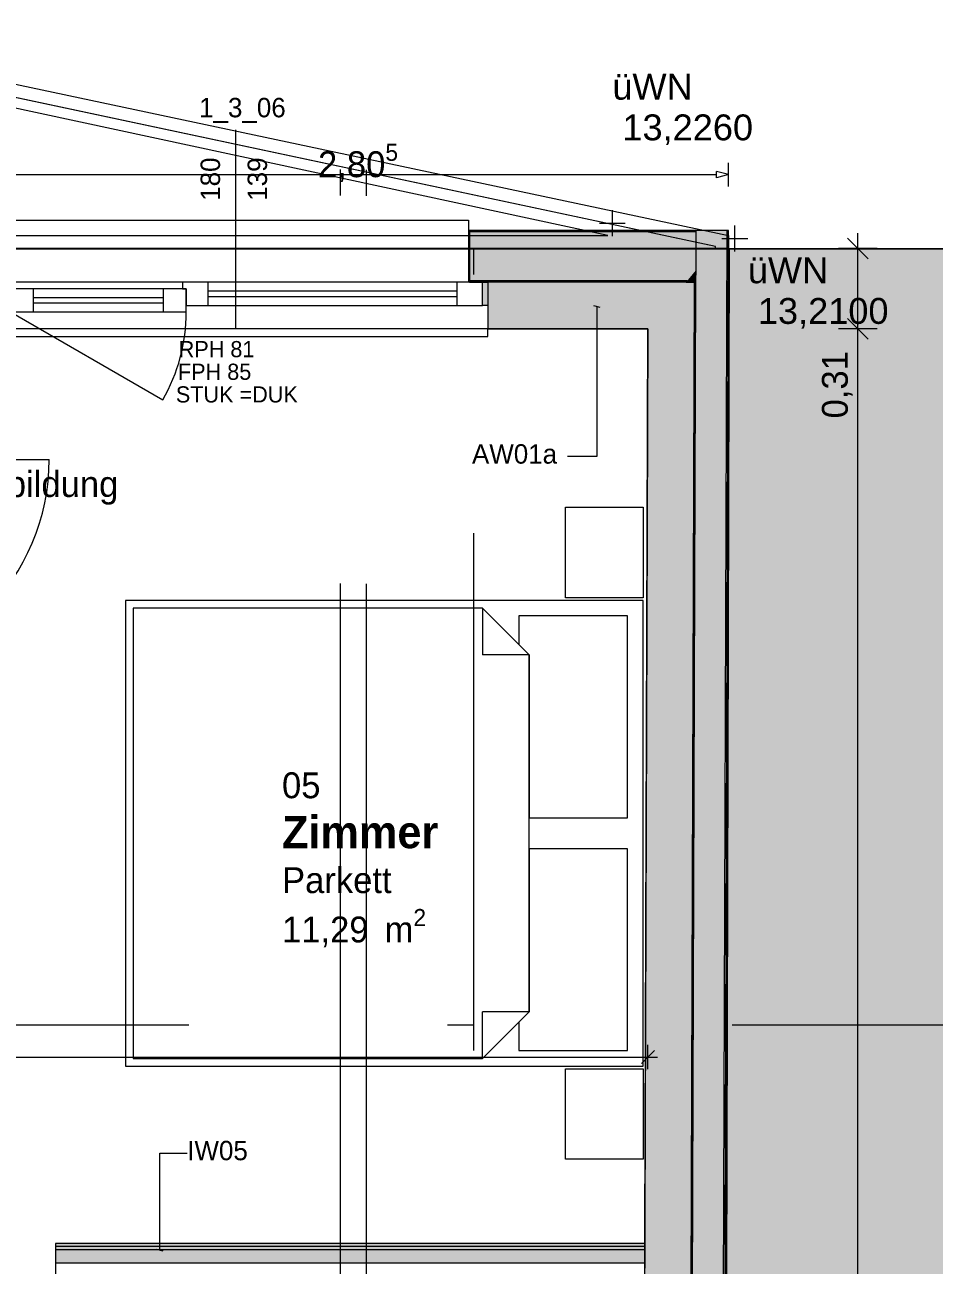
# Model space of a CAD drawing. Header units: metres. Extents: x -4 to 206, y -18 to 45.
# Drawn here: x 16.266 to 19.78, y -3.929 to 0.865 of the extents above; entities that cross this region are included whole.
import ezdxf

# ---------------------------------------------------------------- set-up
doc = ezdxf.new("R2010")
doc.units = ezdxf.units.M
doc.header["$MEASUREMENT"] = 0
for name, pattern in [('Achse', [0.004, 0.002, -0.001, 0, -0.001]), ('Baufluchtlinie', [0.013, 0.008, -0.005]), ('Schnittlinie', [0.006, 0.003, -0.0015, 0, -0.0015]), ('Strichlinie eng', [0.002, 0.0015, -0.0005])]:
    doc.linetypes.add(name, pattern=pattern)
for name, color, linetype in [('3._3.Stock PP STG1_1_000 Achsraster', 7, 'Continuous'), ('3._3.Stock PP STG1_1_110 Wand Aussen', 7, 'Continuous'), ('3._3.Stock PP STG1_1_130 Wand Innen', 7, 'Continuous'), ('3._3.Stock PP STG1_1_165 Fassadengestaltung Bänder', 7, 'Continuous'), ('3._3.Stock PP STG1_1_210 Decke', 7, 'Continuous'), ('3._3.Stock PP STG1_1_220 Bodenaufbau', 7, 'Continuous'), ('3._3.Stock PP STG1_1_510 Möblierung', 7, 'Continuous'), ('3._3.Stock PP STG1_1_725 Nachbarbebauung', 7, 'Continuous'), ('3._3.Stock PP STG1_1_810 Raum', 7, 'Continuous'), ('3._3.Stock PP STG1_1_851 Marker Schnitt', 7, 'Continuous'), ('3._3.Stock PP STG1_1_910 Allgemein Lageplan Höhen', 7, 'Continuous'), ('3._3.Stock PP STG1_1_915 Allgemein Beschriftung.x', 7, 'Continuous'), ('3._3.Stock PP STG1_1_950 Polierplan Bemaßung', 7, 'Continuous'), ('3._3.Stock PP STG1_1_955 Polierplan Beschriftung', 7, 'Continuous'), ('3._3.Stock PP STG1_1_970 Brandschutz', 7, 'Continuous'), ('3._3.Stock PP STG1_1_Neubau_840 Baulinien', 7, 'Continuous')]:
    doc.layers.add(name, color=color, linetype=linetype)
doc.styles.add('ERSTELLTER_STIL_1', font='arial.ttf')
doc.styles.add('ERSTELLTER_STIL_2', font='')
doc.styles.add('ERSTELLTER_STIL_6', font='')
doc.styles.get('ERSTELLTER_STIL_2').set_extended_font_data('Eurostile')
doc.styles.get('ERSTELLTER_STIL_6').set_extended_font_data('Eurostile', bold=True)
doc.linetypes.add('Grenze Grundstück', pattern='A,0,[1,415_260415_PP_VA_1_6 3 St1.Shx,S=0.00031746,R=0,X=0,Y=0],-0.04,0', length=0.04)

msp = doc.modelspace()

# ---------------------------------------------------------------- hatches: boundary and pattern name
at = {"layer": '3._3.Stock PP STG1_1_110 Wand Aussen', "linetype": 'Continuous', "lineweight": 13, "true_color": 0xff6400}
for points in [[(18.8602, 0.065), (17.985, 0.065), (17.985, 0), (18.86, 0)], [(18.9298, -15.0639), (18.9802, 0.0639), (18.8598, -0.0832), (18.8103, -14.9168)], [(18.86, 0), (18.9279, 0), (18.9802, 0.0639), (18.9802, 0.065), (18.8602, 0.065)], [(18.8602, 0.065), (18.9802, 0.065), (18.9803, 0.07), (18.8603, 0.07)], [(17.985, -0.125), (18.8255, -0.125), (18.8598, -0.0832), (18.86, 0), (17.985, 0)], [(18.8598, -0.0832), (18.9279, 0), (18.86, 0)], [(18.8546, -0.125), (18.8547, -0.0894), (18.8255, -0.125)], [(18.8596, -0.125), (18.8598, -0.0832), (18.8547, -0.0894), (18.8546, -0.125)], [(18.035, -0.13), (18.035, -0.22), (18.055, -0.22), (18.055, -0.13)]]:
    msp.add_hatch(color=30, dxfattribs=at).paths.add_polyline_path(points)
at = {"layer": '3._3.Stock PP STG1_1_110 Wand Aussen', "linetype": 'Continuous', "lineweight": 0, "true_color": 0x373737}
for points in [[(17.985, -0.13), (18.8214, -0.13), (18.8255, -0.125), (17.985, -0.125)], [(18.8546, -0.13), (18.8055, -14.87), (18.8105, -14.87), (18.8596, -0.13)], [(18.8255, -0.125), (18.8214, -0.13), (18.8546, -0.13), (18.8546, -0.125)], [(18.8546, -0.125), (18.8546, -0.13), (18.8596, -0.13), (18.8596, -0.125)]]:
    msp.add_hatch(color=250, dxfattribs=at).paths.add_polyline_path(points)
at = {"layer": '3._3.Stock PP STG1_1_110 Wand Aussen', "linetype": 'Continuous', "lineweight": 13, "true_color": 0x3f7f02}
for points in [[(18.055, -0.13), (18.055, -0.22), (18.055, -0.31), (18.674, -0.31), (18.6746, -0.13)], [(18.674, -0.31), (18.8214, -0.13), (18.6746, -0.13)], [(18.674, -0.31), (18.854, -0.31), (18.8546, -0.13), (18.8214, -0.13)], [(18.6261, -14.69), (18.8061, -14.69), (18.854, -0.31), (18.674, -0.31)]]:
    msp.add_hatch(color=76, dxfattribs=at).paths.add_polyline_path(points)
at = {"layer": '3._3.Stock PP STG1_1_130 Wand Innen', "linetype": 'Continuous', "lineweight": 13, "true_color": 0xfb02fe}
for points in [[(18.6622, -3.845), (16.385, -3.845), (16.385, -3.8575), (18.6622, -3.8575)], [(18.6622, -3.8575), (16.385, -3.8575), (16.385, -3.87), (18.6621, -3.87)]]:
    msp.add_hatch(color=6, dxfattribs=at).paths.add_polyline_path(points)
at = {"layer": '3._3.Stock PP STG1_1_130 Wand Innen', "linetype": 'Continuous', "lineweight": 13, "true_color": 0xffaa00}
msp.add_hatch(color=40, dxfattribs=at).paths.add_polyline_path([(18.6621, -3.87), (16.385, -3.87), (16.385, -3.92), (18.662, -3.92)])
at = {"layer": '3._3.Stock PP STG1_1_725 Nachbarbebauung', "linetype": 'Continuous', "lineweight": 0, "true_color": 0x1f1f1f}
msp.add_hatch(color=250, dxfattribs=at).paths.add_polyline_path([(18.9876, -0.0005), (18.958, -11.4452), (23.9775, -11.4875), (23.9775, -0.0046)])

# ---------------------------------------------------------------- linework, layer by layer
at = {"layer": '3._3.Stock PP STG1_1_000 Achsraster', "color": 5, "linetype": 'Achse', "lineweight": 0, "ltscale": 1000}
for p, q in [((18, 3), (18, -18)), ((-1.5, 0), (21, 0)), ((-1.5, -3), (21, -3))]:
    msp.add_line(p, q, dxfattribs=at)
at = {"layer": '3._3.Stock PP STG1_1_110 Wand Aussen', "color": 7, "linetype": 'Continuous', "lineweight": 13, "ltscale": 1000}
for p, q in [((17.08, 0.4591), (17.08, -0.31)), ((16.18, 0.11), (17.98, 0.11)), ((17.98, 0.11), (17.98, 0.07)), ((17.98, 0.07), (17.98, 0.065)), ((17.985, 0.07), (17.98, 0.07)), ((17.98, 0.07), (17.98, 0.065)), ((17.98, 0.065), (17.98, 0)), ((17.98, 0.065), (17.98, 0)), ((18.8602, 0.065), (17.985, 0.065)), ((17.985, 0.065), (17.985, -0.13)), ((18.86, 0), (18.8602, 0.065)), ((18.86, 0), (18.8602, 0.065)), ((18.8602, 0.065), (18.8603, 0.07)), ((18.8602, 0.065), (18.8603, 0.07)), ((18.9298, -15.0639), (18.9802, 0.0639)), ((18.9802, 0.065), (18.9803, 0.07)), ((18.9802, 0.0639), (18.9802, 0.065)), ((17.98, 0), (17.98, -0.125)), ((17.98, 0), (17.98, -0.125)), ((18.8598, -0.0832), (18.86, 0)), ((18.8598, -0.0832), (18.86, 0)), ((18.8596, -0.125), (18.8598, -0.0832)), ((18.8596, -0.125), (18.8598, -0.0832)), ((16.875, -0.13), (16.225, -0.13)), ((16.925, -0.13), (16.875, -0.13)), ((16.875, -0.13), (16.875, -0.155)), ((16.975, -0.13), (16.925, -0.13)), ((17.935, -0.13), (16.975, -0.13)), ((16.975, -0.22), (16.975, -0.13)), ((18.035, -0.13), (17.935, -0.13)), ((17.935, -0.13), (17.935, -0.22)), ((17.98, -0.125), (17.98, -0.13)), ((17.98, -0.125), (17.98, -0.13)), ((17.985, -0.13), (17.98, -0.13)), ((17.985, -0.13), (17.98, -0.13)), ((17.985, -0.13), (17.98, -0.13)), ((18.8255, -0.125), (17.985, -0.125)), ((17.985, -0.13), (18.055, -0.13)), ((17.985, -0.13), (18.055, -0.13)), ((17.985, -0.13), (18.055, -0.13)), ((18.035, -0.22), (18.035, -0.13)), ((18.8105, -14.87), (18.8596, -0.13)), ((18.8255, -0.125), (18.8546, -0.125)), ((18.8546, -0.125), (18.8596, -0.125)), ((18.8546, -0.125), (18.8596, -0.125)), ((18.8596, -0.13), (18.8596, -0.125)), ((16.3, -0.155), (16.21, -0.155)), ((16.8, -0.155), (16.3, -0.155)), ((16.3, -0.245), (16.3, -0.155)), ((16.8, -0.19), (16.3, -0.19)), ((16.8, -0.155), (16.8, -0.245)), ((16.89, -0.155), (16.8, -0.155)), ((16.875, -0.155), (16.89, -0.155)), ((16.89, -0.155), (16.89, -0.22)), ((16.89, -0.245), (16.89, -0.155)), ((17.935, -0.165), (16.975, -0.165)), ((16.975, -0.185), (17.935, -0.185)), ((16.3, -0.21), (16.8, -0.21)), ((16.89, -0.22), (16.925, -0.22)), ((16.925, -0.22), (16.975, -0.22)), ((16.975, -0.22), (17.935, -0.22)), ((17.935, -0.22), (18.035, -0.22)), ((16.21, -0.245), (16.3, -0.245)), ((16.3, -0.245), (16.8, -0.245)), ((16.8, -0.245), (16.89, -0.245)), ((18.055, -0.34), (18.055, -0.31)), ((16.105, -0.34), (18.055, -0.34))]:
    msp.add_line(p, q, dxfattribs=at)
at = {"layer": '3._3.Stock PP STG1_1_110 Wand Aussen', "color": 1, "linetype": 'Baufluchtlinie', "lineweight": 0, "ltscale": 1000}
msp.add_line((18.86, 0), (17.985, 0), dxfattribs=at)
at = {"layer": '3._3.Stock PP STG1_1_110 Wand Aussen', "color": 7, "linetype": 'Continuous', "lineweight": 18, "ltscale": 1000}
for p, q in [((18.6746, -0.13), (18.055, -0.13)), ((18.055, -0.13), (18.055, -0.22)), ((18.055, -0.13), (18.055, -0.22)), ((18.055, -0.13), (18.055, -0.22)), ((18.8214, -0.13), (18.6746, -0.13)), ((18.8214, -0.13), (18.6746, -0.13)), ((18.8214, -0.13), (18.8546, -0.13)), ((18.8214, -0.13), (18.8546, -0.13)), ((18.854, -0.31), (18.8546, -0.13)), ((18.055, -0.22), (18.055, -0.31)), ((18.055, -0.22), (18.055, -0.31)), ((18.8061, -14.69), (18.854, -0.31))]:
    msp.add_line(p, q, dxfattribs=at)
at = {"layer": '3._3.Stock PP STG1_1_110 Wand Aussen', "color": 8, "linetype": 'Strichlinie eng', "lineweight": 0, "ltscale": 1000}
msp.add_line((16.21, -0.245), (16.7989, -0.585), dxfattribs=at)
at = {"layer": '3._3.Stock PP STG1_1_110 Wand Aussen', "color": 7, "linetype": 'Continuous', "lineweight": 13, "ltscale": 1000, "flags": 128}
for points in [[(18.8603, 0.07), (17.985, 0.07)], [(18.9803, 0.07), (18.8603, 0.07)], [(18.9348, -15.07), (18.9853, 0.07)], [(18.9853, 0.07), (18.9803, 0.07)]]:
    msp.add_lwpolyline(points, dxfattribs=at)
msp.add_lwpolyline([(18.035, -0.13), (18.055, -0.13), (18.055, -0.22), (18.035, -0.22)], close=True, dxfattribs=at)
at = {"layer": '3._3.Stock PP STG1_1_110 Wand Aussen', "color": 7, "linetype": 'Continuous', "lineweight": 18, "ltscale": 1000, "flags": 128}
for points in [[(18.055, -0.31), (18.674, -0.31)], [(18.674, -0.31), (18.6549, -6.045)]]:
    msp.add_lwpolyline(points, dxfattribs=at)
at = {"layer": '3._3.Stock PP STG1_1_110 Wand Aussen', "color": 8, "linetype": 'Strichlinie eng', "lineweight": 0, "ltscale": 1000}
msp.add_arc((16.21, -0.245), 0.68, 330, 0, dxfattribs=at)
at = {"layer": '3._3.Stock PP STG1_1_130 Wand Innen', "color": 7, "linetype": 'Continuous', "lineweight": 13, "ltscale": 1000}
msp.add_line((15.53, -0.815), (16.36, -0.815), dxfattribs=at)
at = {"layer": '3._3.Stock PP STG1_1_130 Wand Innen', "color": 7, "linetype": 'Continuous', "lineweight": 18, "ltscale": 1000}
for p, q in [((18.6622, -3.8575), (16.385, -3.8575)), ((18.6621, -3.87), (16.385, -3.87)), ((16.385, -3.92), (18.662, -3.92))]:
    msp.add_line(p, q, dxfattribs=at)
at = {"layer": '3._3.Stock PP STG1_1_130 Wand Innen', "color": 7, "linetype": 'Continuous', "lineweight": 18, "ltscale": 1000, "flags": 128}
for points in [[(18.6622, -3.845), (16.385, -3.845)], [(16.385, -3.845), (16.385, -3.97)], [(18.6618, -3.97), (18.6622, -3.845)]]:
    msp.add_lwpolyline(points, dxfattribs=at)
at = {"layer": '3._3.Stock PP STG1_1_130 Wand Innen', "color": 7, "linetype": 'Continuous', "lineweight": 13, "ltscale": 1000}
msp.add_arc((15.53, -0.815), 0.83, 270, 0, dxfattribs=at)
at = {"layer": '3._3.Stock PP STG1_1_165 Fassadengestaltung Bänder', "color": 7, "linetype": 'Continuous', "lineweight": 13, "ltscale": 1000, "flags": 128}
for points in [[(0, 0.0021), (0, 0.0648), (3.705, 0.85), (5.89, 0.85), (13.09, 0.85), (15.2147, 0.85), (18.985, 0.051), (18.985, 0), (18.935, 0), (18.935, 0.0074), (15.21, 0.8), (3.7103, 0.8)], [(15.98, 0.6362), (15.98, 0), (18.935, 0), (18.935, 0.0074)], [(16.03, 0.05), (18.5194, 0.05), (16.03, 0.5846)]]:
    msp.add_lwpolyline(points, close=True, dxfattribs=at)
at = {"layer": '3._3.Stock PP STG1_1_165 Fassadengestaltung Bänder', "color": 7, "linetype": 'Continuous', "lineweight": 18, "ltscale": 1000, "flags": 128}
for points in [[(14.17, 0.85), (15.2152, 0.85), (18.985, 0.0511)], [(18.5194, 0.05), (16.03, 0.5846)], [(16.03, 0.05), (18.5194, 0.05)], [(18.985, 0.0511), (18.985, 0)], [(18.985, 0), (15.98, 0)]]:
    msp.add_lwpolyline(points, dxfattribs=at)
at = {"layer": '3._3.Stock PP STG1_1_210 Decke', "color": 7, "linetype": 'Continuous', "lineweight": 13, "ltscale": 1000, "true_color": 0xf4f4f4, "flags": 128}
msp.add_lwpolyline([(3.625, -0.13), (0.1305, -0.13), (0.1845, -14.87), (5.505, -14.87), (5.505, -15.84), (13.475, -15.84), (13.475, -14.87), (18.8055, -14.87), (18.8546, -0.13), (15.325, -0.13), (15.325, -0.53), (12.96, -0.53), (12.96, 0.67), (6.02, 0.67), (6.02, -0.53), (3.625, -0.53)], close=True, dxfattribs=at)
msp.add_lwpolyline([(3.625, -0.13), (0.1305, -0.13), (0.1845, -14.87), (5.505, -14.87), (5.505, -15.84), (13.475, -15.84), (13.475, -14.87), (18.8055, -14.87), (18.8546, -0.13), (15.325, -0.13), (15.325, -0.53), (12.96, -0.53), (12.96, 0.67), (6.02, 0.67), (6.02, -0.53), (3.625, -0.53)], close=True, dxfattribs=at)
msp.add_lwpolyline([(3.625, -0.13), (0.1305, -0.13), (0.1845, -14.87), (5.505, -14.87), (5.505, -15.84), (13.475, -15.84), (13.475, -14.87), (18.8055, -14.87), (18.8546, -0.13), (15.325, -0.13), (15.325, -0.53), (12.96, -0.53), (12.96, 0.67), (6.02, 0.67), (6.02, -0.53), (3.625, -0.53)], close=True, dxfattribs=at)
at = {"layer": '3._3.Stock PP STG1_1_220 Bodenaufbau', "color": 7, "linetype": 'Continuous', "lineweight": 13, "ltscale": 1000, "true_color": 0xf4f4f4, "flags": 128}
msp.add_lwpolyline([(3.445, -0.31), (0.3111, -0.31), (0.3639, -14.69), (5.685, -14.69), (5.685, -15.66), (13.295, -15.66), (13.295, -14.69), (18.6261, -14.69), (18.674, -0.31), (15.505, -0.31), (15.505, -0.71), (12.78, -0.71), (12.78, 0.49), (6.2, 0.49), (6.2, -0.71), (3.445, -0.71)], close=True, dxfattribs=at)
at = {"layer": '3._3.Stock PP STG1_1_510 Möblierung', "color": 8, "linetype": 'Continuous', "lineweight": 13, "ltscale": 1000, "true_color": 0x7e7f7f}
for p, q in [((18.355, -1.35), (18.355, -1)), ((18.355, -1), (18.655, -1)), ((18.655, -1), (18.655, -1.35)), ((16.655, -1.36), (16.655, -3.16)), ((18.655, -1.36), (16.655, -1.36)), ((18.035, -1.39), (16.685, -1.39)), ((16.685, -1.39), (16.685, -2.26)), ((18.215, -1.57), (18.035, -1.39)), ((18.035, -1.39), (18.035, -1.57)), ((18.655, -1.35), (18.355, -1.35)), ((18.655, -3.16), (18.655, -1.36)), ((18.215, -1.57), (18.035, -1.57)), ((18.215, -2.26), (18.215, -1.57)), ((16.685, -2.26), (16.685, -3.13)), ((18.215, -2.95), (18.215, -2.26)), ((18.035, -3.13), (18.215, -2.95)), ((18.035, -3.13), (18.035, -2.95)), ((18.215, -2.95), (18.035, -2.95)), ((16.655, -3.16), (18.655, -3.16)), ((16.685, -3.13), (18.035, -3.13)), ((18.355, -3.52), (18.355, -3.17)), ((18.355, -3.17), (18.655, -3.17)), ((18.655, -3.17), (18.655, -3.52)), ((18.655, -3.52), (18.355, -3.52))]:
    msp.add_line(p, q, dxfattribs=at)
at = {"layer": '3._3.Stock PP STG1_1_510 Möblierung', "color": 8, "linetype": 'Continuous', "lineweight": 13, "ltscale": 1000, "true_color": 0x7e7f7f, "flags": 128}
for points in [[(18.215, -2.2), (18.595, -2.2), (18.595, -1.42), (18.175, -1.42), (18.175, -1.53), (18.215, -1.57)], [(18.215, -2.95), (18.175, -2.99), (18.175, -3.1), (18.595, -3.1), (18.595, -2.32), (18.215, -2.32)]]:
    msp.add_lwpolyline(points, close=True, dxfattribs=at)
at = {"layer": '3._3.Stock PP STG1_1_725 Nachbarbebauung', "color": 8, "linetype": 'Continuous', "lineweight": 13, "ltscale": 1000, "flags": 128}
msp.add_lwpolyline([(23.9775, -0.0046), (18.9876, -0.0005), (18.958, -11.4452), (23.9775, -11.4875)], dxfattribs=at)
at = {"layer": '3._3.Stock PP STG1_1_851 Marker Schnitt', "color": 7, "linetype": 'Schnittlinie', "lineweight": 13, "ltscale": 1000}
for p, q in [((17.4851, 4.805), (17.4851, -18)), ((17.5851, 4.8037), (17.5851, -18))]:
    msp.add_line(p, q, dxfattribs=at)
at = {"layer": '3._3.Stock PP STG1_1_910 Allgemein Lageplan Höhen', "color": 7, "linetype": 'Continuous', "lineweight": 13, "ltscale": 1000}
for p, q in [((18.5365, 0.0484), (18.5365, 0.1484)), ((18.4865, 0.0984), (18.5865, 0.0984)), ((19.0101, -0.0111), (19.0101, 0.0889)), ((18.9601, 0.0389), (19.0601, 0.0389))]:
    msp.add_line(p, q, dxfattribs=at)
at = {"layer": '3._3.Stock PP STG1_1_915 Allgemein Beschriftung.x', "color": 7, "linetype": 'Continuous', "lineweight": 13, "ltscale": 1000}
for p, q in [((18.4896, -0.2274), (18.4646, -0.2207)), ((18.4771, -0.2241), (18.4771, -0.8037)), ((18.4771, -0.8037), (18.3628, -0.8037)), ((16.7873, -3.87), (16.7873, -3.496)), ((16.7873, -3.496), (16.8937, -3.496)), ((16.7748, -3.8667), (16.7998, -3.8733))]:
    msp.add_line(p, q, dxfattribs=at)
at = {"layer": '3._3.Stock PP STG1_1_950 Polierplan Bemaßung', "color": 7, "linetype": 'Continuous', "lineweight": 13, "ltscale": 1000}
for p, q in [((19.485, 0), (19.485, 0.06)), ((19.525, -0.04), (19.445, 0.04)), ((19.56, 0), (19.41, 0)), ((19.485, -0.31), (19.485, 0)), ((19.445, -0.27), (19.525, -0.35)), ((19.56, -0.31), (19.41, -0.31)), ((19.485, -14.69), (19.485, -0.31)), ((18.649, -3.1499), (18.699, -3.0999)), ((18.674, -3.1718), (18.674, -3.078)), ((13.635, -3.1249), (18.674, -3.1249)), ((18.674, -3.1249), (18.7115, -3.1249))]:
    msp.add_line(p, q, dxfattribs=at)
at = {"layer": '3._3.Stock PP STG1_1_970 Brandschutz', "color": 16, "linetype": 'Continuous', "lineweight": 13, "ltscale": 1000, "true_color": 0x7e0000}
for p, q in [((18.9386, 0.2732), (18.9386, 0.2982)), ((18.9853, 0.2857), (18.9386, 0.2982)), ((18.9853, 0.2404), (18.9853, 0.331)), ((16.2267, 0.2857), (18.9386, 0.2857)), ((18.9853, 0.2857), (18.9386, 0.2732))]:
    msp.add_line(p, q, dxfattribs=at)
at = {"layer": '3._3.Stock PP STG1_1_Neubau_840 Baulinien', "color": 1, "linetype": 'Continuous', "lineweight": 25, "ltscale": 1000, "true_color": 0xfb0106, "flags": 128}
msp.add_lwpolyline([(-3.7725, 0.0214), (0, 0), (18.985, 0), (23.9775, -0.0042)], dxfattribs=at)
at = {"layer": '3._3.Stock PP STG1_1_Neubau_840 Baulinien', "color": 76, "linetype": 'Grenze Grundstück', "lineweight": 13, "ltscale": 1000, "true_color": 0x3f7f02, "flags": 128}
msp.add_lwpolyline([(0.0591, -18), (0.0564, -12.2031), (0, -0.0002), (18.985, -0.0012), (18.958, -11.4452), (18.914, -18)], dxfattribs=at)

# ---------------------------------------------------------------- texts
at = {"layer": '3._3.Stock PP STG1_1_110 Wand Aussen', "color": 7, "linetype": 'Continuous', "lineweight": 13, "attachment_point": 9, "style": 'ERSTELLTER_STIL_2'}
for s, insert, char_height in [('\\A1;{\\pqr;\\pt0;\\fEurostile|b0|i0|c0|p0;\\W1.000000;1_3_06}', (17.2742, 0.4857), 0.075), ('\\A1;{\\pqr;\\pt0;\\fEurostile|b0|i0|c0|p0;\\W1.000000;RPH 81}', (17.1533, -0.4208), 0.0625), ('\\A1;{\\pqr;\\pt0;\\fEurostile|b0|i0|c0|p0;\\W1.000000;FPH 85}', (17.1411, -0.5083), 0.0625), ('\\A1;{\\pqr;\\pt0;\\fEurostile|b0|i0|c0|p0;\\W1.000000;STUK =DUK}', (17.321, -0.5958), 0.0625)]:
    msp.add_mtext(s, dxfattribs=dict(at, insert=insert, char_height=char_height))
at = {"layer": '3._3.Stock PP STG1_1_110 Wand Aussen', "color": 7, "linetype": 'Continuous', "lineweight": 13, "char_height": 0.075, "attachment_point": 9, "rotation": 90, "style": 'ERSTELLTER_STIL_2'}
for s, insert in [('\\A1;{\\pqr;\\pt0;\\fEurostile|b0|i0|c0|p0;\\W1.000000;180}', (17.0214, 0.352)), ('\\A1;{\\pqr;\\pt0;\\fEurostile|b0|i0|c0|p0;\\W1.000000;139}', (17.203, 0.352))]:
    msp.add_mtext(s, dxfattribs=dict(at, insert=insert))
at = {"layer": '3._3.Stock PP STG1_1_810 Raum', "color": 7, "linetype": 'Continuous', "lineweight": 13, "attachment_point": 1}
for s, insert, char_height, style in [('\\A1;{\\pql;\\pt0;\\fEurostile|b0|i0|c0|p0;\\W1.000000;05}', (17.2599, -2.0244), 0.1, 'ERSTELLTER_STIL_2'), ('\\A1;{\\pql;\\pt0;\\fEurostile|b1|i0|c0|p0;\\W1.000000;Zimmer}', (17.2599, -2.1926), 0.125, 'ERSTELLTER_STIL_6'), ('\\A1;{\\pql;\\pt0;\\fEurostile|b0|i0|c0|p0;\\W1.000000;Parkett}', (17.2599, -2.391), 0.1, 'ERSTELLTER_STIL_2'), ('\\A1;{\\pql;\\pt0,0.05;\\fEurostile|b0|i0|c0|p0;\\W1.000000;11,29\\fEurostile|b0|i0|c0|p0;\\W1.000000;\\A1{\\H.66x;\\S^  ;}\\fEurostile|b0|i0|c0|p0;\\W1.000000; m\\fEurostile|b0|i0|c0|p0;\\W1.000000;\\A1{\\H.66x;\\S2^  ;}}', (17.2599, -2.5525), 0.1, 'ERSTELLTER_STIL_2')]:
    msp.add_mtext(s, dxfattribs=dict(at, insert=insert, char_height=char_height, style=style))
at = {"layer": '3._3.Stock PP STG1_1_910 Allgemein Lageplan Höhen', "color": 7, "linetype": 'Continuous', "lineweight": 13, "char_height": 0.1, "attachment_point": 1, "style": 'ERSTELLTER_STIL_1'}
for s, insert in [('\\A1;{\\pql;\\fArial|b0|i0|c0|p0;\\W1.000000;üWN}', (18.5365, 0.6755)), ('\\A1;{\\pql;\\fArial|b0|i0|c0|p0;\\W1.000000; 13,2260}', (18.5365, 0.5184)), ('\\A1;{\\pql;\\fArial|b0|i0|c0|p0;\\W1.000000;üWN}', (19.0601, -0.0339)), ('\\A1;{\\pql;\\fArial|b0|i0|c0|p0;\\W1.000000; 13,2100}', (19.0601, -0.1911))]:
    msp.add_mtext(s, dxfattribs=dict(at, insert=insert))
at = {"layer": '3._3.Stock PP STG1_1_915 Allgemein Beschriftung.x', "color": 7, "linetype": 'Continuous', "lineweight": 13, "char_height": 0.075, "attachment_point": 4, "style": 'ERSTELLTER_STIL_2'}
for s, insert in [('\\A1;{\\pql;\\fEurostile|b0|i0|c0|p0;\\W1.000000;AW01a}', (17.9941, -0.7943)), ('\\A1;{\\pql;\\fEurostile|b0|i0|c0|p0;\\W1.000000;IW05}', (16.8937, -3.4866))]:
    msp.add_mtext(s, dxfattribs=dict(at, insert=insert))
at = {"layer": '3._3.Stock PP STG1_1_950 Polierplan Bemaßung', "color": 7, "linetype": 'Continuous', "lineweight": 13, "insert": (19.465, -0.6564), "char_height": 0.1, "width": 0.306373, "attachment_point": 7, "rotation": 90, "style": 'ERSTELLTER_STIL_2'}
msp.add_mtext('\\A1;{\\pql;\\fEurostile|b0|i0|c0|p0;\\W1.000000;0,31}', dxfattribs=at)
at = {"layer": '3._3.Stock PP STG1_1_955 Polierplan Beschriftung', "color": 6, "linetype": 'Continuous', "lineweight": 13, "true_color": 0xfb02fe, "insert": (15.8171, -0.9252), "char_height": 0.1, "attachment_point": 4, "style": 'ERSTELLTER_STIL_2'}
msp.add_mtext('\\A1;{\\pql;\\fEurostile|b0|i0|c0|p0;\\W1.000000;Fugenbildung}', dxfattribs=at)
at = {"layer": '3._3.Stock PP STG1_1_970 Brandschutz', "color": 16, "linetype": 'Continuous', "lineweight": 13, "true_color": 0x7e0000, "insert": (17.3991, 0.2467), "char_height": 0.1, "attachment_point": 7, "style": 'ERSTELLTER_STIL_2'}
msp.add_mtext('\\A1;{\\pql;\\fEurostile|b0|i0|c0|p0;\\W1.000000;2,80\\fEurostile|b0|i0|c0|p0;\\W1.000000;\\A1{\\H.66x;\\S5^  ;}}', dxfattribs=at)

doc.saveas('drawing.dxf')
